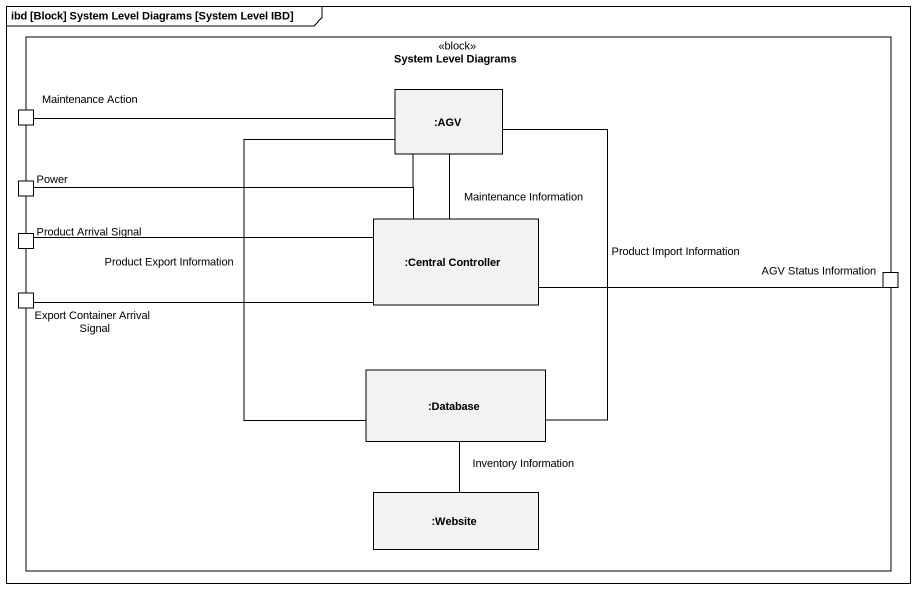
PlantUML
@startuml
mainframe ibd [Block] System Level Diagrams [System Level IBD]
rectangle "System Level Diagrams" as System_Level_Diagrams <<block>> {
  rectangle ":AGV" as AGV
  port "Maintenance Action" as Maintenance_Action
  port Power
  port "Product Arrival Signal" as Product_Arrival_Signal
  rectangle ":Central Controller" as Central_Controller
  port "AGV Status Information" as AGV_Status_Information
  port "Export Container Arrival Signal" as Export_Container_Arrival
  rectangle ":Database" as Database_
  rectangle ":Website" as Website
}
AGV -- Central_Controller : Maintenance Information
AGV -- Database_ : Product Import Information
AGV -- Database_ : Product Export Information
Maintenance_Action -right- AGV
Power -right- AGV
Power -right- Central_Controller
Product_Arrival_Signal -right- Central_Controller
AGV_Status_Information -left- Central_Controller
Export_Container_Arrival -right- Central_Controller
Database_ -- Website : Inventory Information
@enduml
